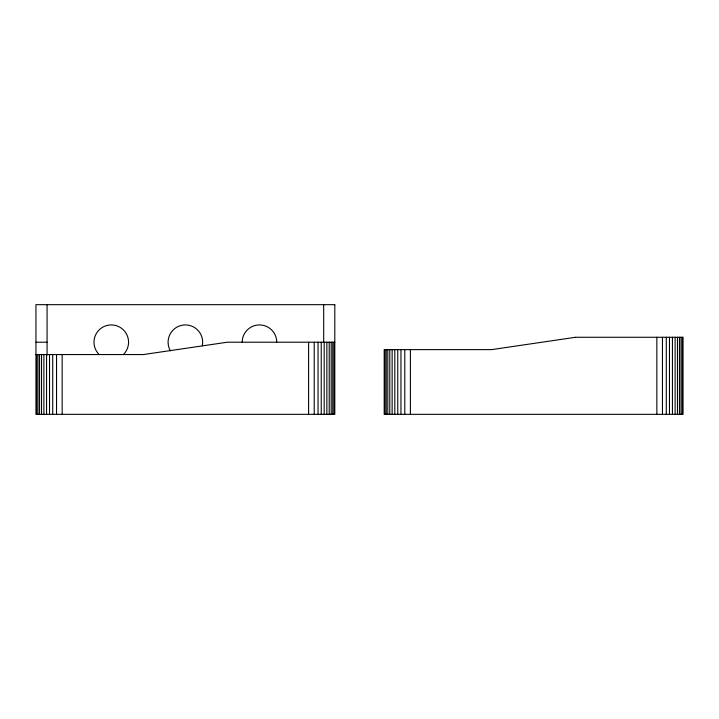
<?xml version="1.0" encoding="UTF-8"?>
<svg xmlns="http://www.w3.org/2000/svg" width="719" height="719" viewBox="0 0 719 719"><rect width="100%" height="100%" fill="white"/><g stroke="black" fill="none" stroke-linecap="round" stroke-linejoin="round"><path stroke-width="1.08" d="M35.95 342.208L47.068 342.208M334.802 342.208L227.366 342.208L143.387 354.557L35.95 354.557M682.313 337.274L682.313 414.333M681.01 337.274L681.01 414.333M679.437 337.274L679.437 414.333M677.46 337.274L677.46 414.333M675.114 337.274L675.114 414.333M672.436 337.274L672.436 414.333M669.479 337.274L669.479 414.333M666.288 337.274L666.288 414.333M662.46 337.274L662.46 414.333M656.851 337.274L656.851 414.333M410.396 349.623L410.396 414.333M404.788 349.623L404.788 414.333M400.959 349.623L400.959 414.333M397.769 349.623L397.769 414.333M394.812 349.623L394.812 414.333M392.134 349.623L392.134 414.333M389.788 349.623L389.788 414.333M387.811 349.623L387.811 414.333M386.238 349.623L386.238 414.333M384.935 349.623L384.935 414.333M334.065 342.208L334.065 414.333M332.762 342.208L332.762 414.333M331.189 342.208L331.189 414.333M329.212 342.208L329.212 414.333M326.866 342.208L326.866 414.333M324.188 342.208L324.188 414.333M323.685 304.667L323.685 342.523M321.231 342.208L321.231 414.333M318.041 342.208L318.041 414.333M314.212 342.208L314.212 414.333M308.604 342.208L308.604 414.333M62.149 354.557L62.149 414.333M56.54 354.557L56.54 414.333M52.712 354.557L52.712 414.333M49.521 354.557L49.521 414.333M47.068 304.667L47.068 355.123M46.564 354.557L46.564 414.333M43.886 354.557L43.886 414.333M41.54 354.557L41.54 414.333M39.563 354.557L39.563 414.333M37.99 354.557L37.99 414.333M36.687 354.557L36.687 414.333M242.186 342.208A17.292 17.292 0 0 1 259.469 324.925A17.292 17.292 0 0 1 276.761 342.208M170.403 350.854A17.292 17.292 0 0 1 182.671 325.132A17.292 17.292 0 0 1 202.282 345.812M99.051 354.44A17.292 17.292 0 0 1 99.051 329.985A17.292 17.292 0 0 1 123.506 329.985A17.292 17.292 0 0 1 123.506 354.44M575.613 337.274L491.634 349.623L384.198 349.623L384.198 414.333L683.05 414.333L683.05 337.274L575.613 337.274M334.802 304.667L35.95 304.667L35.95 414.333L334.802 414.333L334.802 304.667"/></g></svg>
